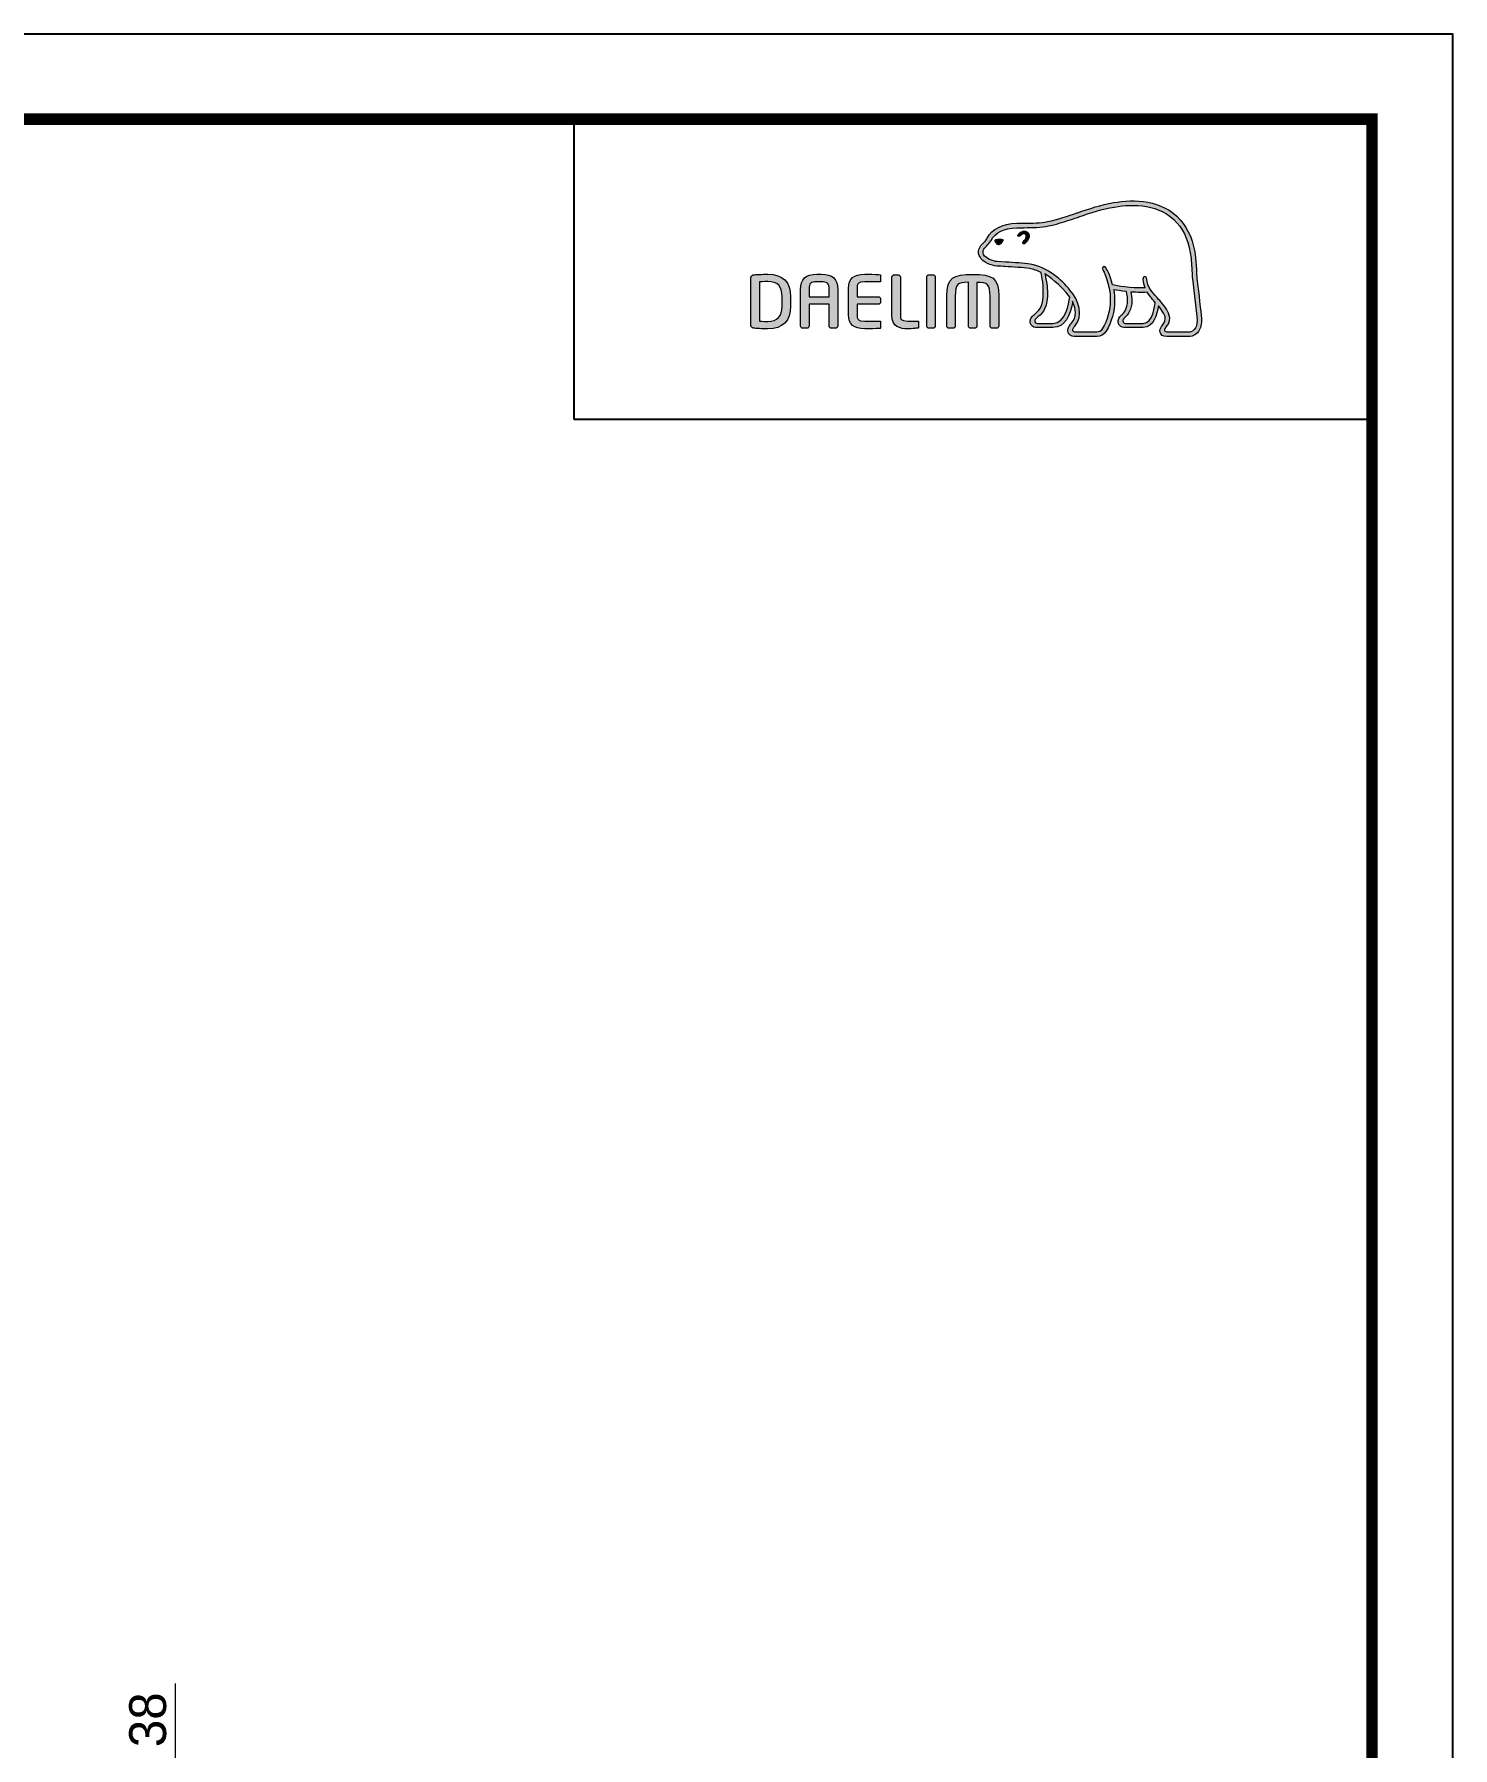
# Model space of a CAD drawing. Extents: x 0 to 1354, y 0 to 992.
# Drawn here: x 969.3 to 1354.1, y 527.1 to 992.2 of the extents above; entities that cross this region are included whole.
import ezdxf

# ---------------------------------------------------------------- set-up
doc = ezdxf.new("R2010")
doc.units = 0
doc.header["$LTSCALE"] = 10
doc.header["$MEASUREMENT"] = 0
doc.header["$PDMODE"] = 3
doc.header["$PDSIZE"] = -10
doc.layers.get('0').update_dxf_attribs({"linetype": 'CONTINUOUS'})
doc.layers.get('DEFPOINTS').update_dxf_attribs({"linetype": 'CONTINUOUS'})
doc.layers.add('레이어 1', color=7, linetype='CONTINUOUS', lineweight=0)
doc.styles.add('Daelim Dimension', font='')
doc.styles.get('Daelim Dimension').set_extended_font_data('나눔고딕')
doc.dimstyles.new('DEFAULT', dxfattribs={"dimscale": 2, "dimtxt": 2, "dimasz": 2, "dimexe": 0, "dimexo": 2, "dimgap": 1, "dimtad": 1, "dimdec": 1, "dimzin": 9, "dimdsep": 46, "dimtxsty": 'Daelim Dimension', "dimcen": 0.5, "dimclrd": 252, "dimclre": 252, "dimclrt": 3, "dimadec": 1, "dimazin": 0, "dimtfac": 1, "dimtdec": 1, "dimtix": 1, "dimtmove": 0, "dimatfit": 3, "dimfxl": 1, "dimtolj": 1, "dimtzin": 1, "dimlwd": 9, "dimlwe": 9, "dimarcsym": 0})

# ---------------------------------------------------------------- blocks, each defined once
blk = doc.blocks.new('*D6')
at = {"color": 5, "lineweight": 9, "ltscale": 0.5, "transparency": 16777216}
for p, q in [((1007.54, 516.04), (1007.54, 544.6)), ((997.7, 516.04), (1007.54, 516.04)), ((1007.54, 482.04), (1007.54, 512.04)), ((997.7, 478.04), (1007.54, 478.04))]:
    blk.add_line(p, q, dxfattribs=at)
at = {"color": 5, "ltscale": 0.5, "transparency": 16777216}
for points in [[(1006.88, 512.04), (1008.21, 512.04), (1007.54, 516.04)], [(1006.88, 482.04), (1008.21, 482.04), (1007.54, 478.04)]]:
    blk.add_solid(points, dxfattribs=at)
at = {"layer": 'DEFPOINTS', "color": 0, "ltscale": 0.5, "transparency": 16777216}
for p in [(993.7, 516.04), (993.7, 478.04), (1007.54, 478.04)]:
    blk.add_point(p, dxfattribs=at)
at = {"color": 7, "ltscale": 0.5, "transparency": 16777216, "insert": (1000.09, 534.73), "char_height": 10, "attachment_point": 5, "rotation": 90, "style": 'Daelim Dimension'}
blk.add_mtext('\\A1;38', dxfattribs=at)

msp = doc.modelspace()

# ---------------------------------------------------------------- hatches: boundary and pattern name
at = {"layer": '레이어 1'}
h = msp.add_hatch(color=5, dxfattribs=at)
h.dxf.hatch_style = 1
edge = h.paths.add_edge_path(flags=16)
edge.add_spline(control_points=[(1283.95, 912), (1283.36, 911.34), (1282.61, 911.33), (1282.58, 911.33), (1282.58, 911.33), (1276.59, 911.33), (1276.59, 911.33), (1276.37, 911.33), (1276.2, 911.39), (1276.1, 911.5), (1276, 911.58), (1275.96, 911.72), (1275.96, 911.89), (1275.96, 912.23), (1276.21, 912.54), (1276.47, 912.86), (1276.71, 913.18), (1276.94, 913.47), (1277.07, 913.84), (1277.4, 914.72), (1277.36, 915.66), (1276.97, 916.49), (1276.27, 917.99), (1275.22, 919.16), (1274.2, 920.3), (1274.2, 920.3), (1273.86, 920.68), (1273.86, 920.68), (1272.54, 922.15), (1271.17, 923.68), (1271.06, 925.74), (1271.04, 926.15), (1270.85, 926.4), (1270.59, 926.39), (1270.59, 926.39), (1270.2, 926.2), (1270.19, 926.2), (1270.09, 926.09), (1270.03, 925.91), (1270.03, 925.72), (1270.03, 925.72), (1270.03, 925.65), (1270.03, 925.65), (1270.09, 924.9), (1270.26, 924.17), (1270.58, 923.41), (1270.58, 923.41), (1270.61, 923.33), (1270.61, 923.33), (1270.61, 923.33), (1270.53, 923.33), (1270.53, 923.33), (1266.68, 923.17), (1262.92, 923.9), (1261.81, 924.17), (1261.13, 926.92), (1260.02, 928.74), (1259.97, 928.81), (1259.88, 928.96), (1259.75, 929.07), (1259.62, 929.1), (1259.62, 929.1), (1259.29, 929.06), (1259.25, 929.05), (1259.22, 929.01), (1259.17, 928.93), (1259.04, 928.77), (1259.04, 928.77), (1259.03, 928.63), (1259.03, 928.63), (1259.03, 928.63), (1259.13, 928.27), (1259.13, 928.27), (1259.21, 928.13), (1261.19, 924.67), (1261.19, 920.09), (1261.19, 917.27), (1260.44, 914.61), (1258.98, 912.18), (1258.63, 911.59), (1258.17, 911.33), (1257.49, 911.33), (1257.49, 911.33), (1251.59, 911.33), (1251.59, 911.33), (1251.39, 911.33), (1250.98, 911.47), (1250.98, 911.9), (1250.98, 912.13), (1251.2, 912.52), (1251.56, 912.93), (1254.02, 915.66), (1252.6, 919.94), (1250.25, 922.75), (1247.97, 925.47), (1244.25, 928.89), (1239.48, 929.74), (1237.79, 930.04), (1235.01, 930.2), (1232.77, 930.33), (1232.77, 930.33), (1230.5, 930.47), (1230.5, 930.47), (1229.33, 930.56), (1227.41, 931.27), (1226.82, 932.38), (1226.58, 932.84), (1226.6, 933.31), (1226.91, 933.84), (1227.11, 934.17), (1227.38, 934.45), (1227.71, 934.78), (1228.09, 935.16), (1228.47, 935.55), (1228.77, 936.07), (1228.77, 936.07), (1228.85, 936.23), (1228.85, 936.23), (1229.99, 938.41), (1232.34, 939.56), (1235.83, 939.65), (1235.83, 939.65), (1237.8, 939.67), (1237.8, 939.67), (1239.97, 939.68), (1242.42, 939.7), (1244.44, 940.13), (1247.27, 940.74), (1250.11, 941.71), (1252.61, 942.56), (1252.61, 942.56), (1252.69, 942.59), (1252.69, 942.59), (1255.8, 943.65), (1259, 944.75), (1262.28, 945.28), (1267.53, 946.15), (1274.73, 946.12), (1279.26, 941.03), (1281.36, 938.68), (1282.65, 935.44), (1283.09, 931.4), (1283.09, 931.4), (1283.07, 931.41), (1283.06, 931.43), (1283.09, 931.35), (1283.13, 930.89), (1283.32, 928.33), (1283.37, 927.09), (1283.43, 925.82), (1283.75, 923.45), (1283.75, 923.45), (1284.66, 915.53), (1284.66, 915.53), (1284.66, 915.53), (1284.72, 914.56), (1284.72, 914.56), (1284.72, 913.43), (1284.46, 912.56), (1283.95, 912)], knot_values=[0, 0, 0, 0, 1, 1, 1, 2, 2, 2, 3, 3, 3, 4, 4, 4, 5, 5, 5, 6, 6, 6, 7, 7, 7, 8, 8, 8, 9, 9, 9, 10, 10, 10, 11, 11, 11, 12, 12, 12, 13, 13, 13, 14, 14, 14, 15, 15, 15, 16, 16, 16, 17, 17, 17, 18, 18, 18, 19, 19, 19, 20, 20, 20, 21, 21, 21, 22, 22, 22, 23, 23, 23, 24, 24, 24, 25, 25, 25, 26, 26, 26, 27, 27, 27, 28, 28, 28, 29, 29, 29, 30, 30, 30, 31, 31, 31, 32, 32, 32, 33, 33, 33, 34, 34, 34, 35, 35, 35, 36, 36, 36, 37, 37, 37, 38, 38, 38, 39, 39, 39, 40, 40, 40, 41, 41, 41, 42, 42, 42, 43, 43, 43, 44, 44, 44, 45, 45, 45, 46, 46, 46, 47, 47, 47, 48, 48, 48, 49, 49, 49, 50, 50, 50, 51, 51, 51, 52, 52, 52, 53, 53, 53, 53], degree=3, periodic=0)
edge = h.paths.add_edge_path(flags=16)
edge.add_spline(control_points=[(1270.12, 913.71), (1270.12, 913.71), (1265.23, 913.71), (1265.23, 913.71), (1264.87, 913.71), (1264.59, 914), (1264.59, 914.36), (1264.59, 914.62), (1264.81, 914.95), (1265.02, 915.17), (1266.01, 916.12), (1267.03, 917.43), (1267.03, 919.92), (1267.03, 919.92), (1266.97, 921.04), (1266.97, 921.05), (1266.97, 921.05), (1266.79, 922.15), (1266.79, 922.15), (1266.79, 922.15), (1266.78, 922.22), (1266.78, 922.22), (1266.78, 922.22), (1266.85, 922.21), (1266.85, 922.21), (1267.76, 922.15), (1269.53, 922.05), (1271.22, 922.13), (1271.65, 921.44), (1272.34, 920.57), (1273.35, 919.39), (1273.31, 918.81), (1272.82, 913.71), (1270.12, 913.71)], knot_values=[0, 0, 0, 0, 1, 1, 1, 2, 2, 2, 3, 3, 3, 4, 4, 4, 5, 5, 5, 6, 6, 6, 7, 7, 7, 8, 8, 8, 9, 9, 9, 10, 10, 10, 11, 11, 11, 11], degree=3, periodic=0)
edge = h.paths.add_edge_path(flags=16)
edge.add_spline(control_points=[(1245.62, 913.71), (1245.62, 913.71), (1241.33, 913.71), (1241.33, 913.71), (1241.01, 913.71), (1240.67, 913.97), (1240.67, 914.36), (1240.67, 914.6), (1240.87, 914.9), (1241.23, 915.19), (1242.31, 916.05), (1243.96, 917.36), (1244.14, 920.97), (1244.14, 920.97), (1244.16, 921.95), (1244.16, 921.95), (1244.16, 923.49), (1243.81, 925.34), (1243.47, 927), (1243.47, 927), (1243.42, 927.17), (1243.42, 927.17), (1243.42, 927.17), (1243.56, 927.06), (1243.56, 927.06), (1244.2, 926.67), (1247.7, 924.29), (1250.18, 920.79), (1249.98, 919.13), (1249.04, 913.71), (1245.62, 913.71)], knot_values=[0, 0, 0, 0, 1, 1, 1, 2, 2, 2, 3, 3, 3, 4, 4, 4, 5, 5, 5, 6, 6, 6, 7, 7, 7, 8, 8, 8, 9, 9, 9, 10, 10, 10, 10], degree=3, periodic=0)
edge = h.paths.add_edge_path()
edge.add_spline(control_points=[(1285.87, 915.65), (1285.87, 915.66), (1284.96, 923.61), (1284.96, 923.61), (1284.63, 925.99), (1284.58, 927.26), (1284.53, 928.38), (1284.53, 928.38), (1284.31, 931.52), (1284.31, 931.52), (1283.83, 935.82), (1282.44, 939.29), (1280.17, 941.83), (1275.28, 947.33), (1267.63, 947.39), (1262.08, 946.48), (1258.67, 945.91), (1255.42, 944.8), (1252.27, 943.73), (1252.27, 943.73), (1252.17, 943.69), (1252.17, 943.69), (1249.71, 942.85), (1246.92, 941.9), (1244.18, 941.31), (1242.29, 940.91), (1239.94, 940.89), (1237.86, 940.88), (1237.86, 940.88), (1235.79, 940.86), (1235.79, 940.86), (1231.83, 940.76), (1229.14, 939.39), (1227.77, 936.78), (1227.77, 936.78), (1227.71, 936.67), (1227.71, 936.67), (1227.49, 936.27), (1227.15, 935.94), (1226.85, 935.64), (1226.52, 935.31), (1226.15, 934.93), (1225.87, 934.45), (1225.58, 933.97), (1225.44, 933.48), (1225.44, 933), (1225.44, 932.59), (1225.54, 932.2), (1225.75, 931.82), (1226.59, 930.23), (1228.99, 929.37), (1230.42, 929.27), (1230.42, 929.27), (1232.53, 929.13), (1232.58, 929.13), (1234.69, 929.01), (1237.58, 928.84), (1239.27, 928.55), (1240.25, 928.37), (1241.37, 928.02), (1242.4, 927.53), (1242.48, 927.26), (1243.01, 924.88), (1243.01, 921.95), (1243.01, 921.95), (1242.99, 921.02), (1242.99, 921.02), (1242.84, 917.93), (1241.49, 916.85), (1240.5, 916.06), (1240.4, 915.99), (1239.52, 915.26), (1239.46, 914.38), (1239.41, 913.88), (1239.56, 913.43), (1239.86, 913.1), (1240.19, 912.75), (1240.68, 912.57), (1241.33, 912.57), (1241.33, 912.57), (1245.62, 912.57), (1245.62, 912.57), (1248.83, 912.57), (1250.41, 916.02), (1250.9, 919.26), (1250.9, 919.26), (1250.91, 919.71), (1250.91, 919.71), (1250.91, 919.71), (1251.04, 919.49), (1251.04, 919.49), (1251.45, 918.57), (1251.7, 917.48), (1251.7, 916.65), (1251.7, 915.5), (1251.34, 914.49), (1250.66, 913.73), (1250.49, 913.56), (1249.63, 912.67), (1249.63, 911.79), (1249.63, 911.79), (1249.64, 911.64), (1249.64, 911.64), (1249.76, 910.59), (1250.61, 910.12), (1251.4, 910.12), (1251.4, 910.12), (1257.49, 910.12), (1257.49, 910.12), (1258.58, 910.12), (1259.46, 910.62), (1260.02, 911.55), (1261.57, 914.12), (1262.36, 916.92), (1262.36, 919.85), (1262.36, 920.77), (1262.27, 921.75), (1262.1, 922.76), (1262.1, 922.76), (1262.09, 922.84), (1262.09, 922.84), (1262.09, 922.84), (1262.17, 922.83), (1262.17, 922.83), (1262.9, 922.68), (1264.08, 922.48), (1265.54, 922.32), (1265.54, 922.32), (1265.58, 922.32), (1265.58, 922.32), (1265.58, 922.32), (1265.78, 921.2), (1265.78, 921.2), (1265.78, 921.2), (1265.82, 920.94), (1265.82, 920.93), (1265.82, 920.93), (1265.88, 919.94), (1265.88, 919.94), (1265.88, 917.57), (1264.8, 916.54), (1264.22, 915.99), (1264.21, 915.98), (1263.41, 915.16), (1263.32, 914.44), (1263.32, 914.44), (1263.29, 914.21), (1263.29, 914.21), (1263.29, 913.98), (1263.35, 913.53), (1263.75, 913.12), (1264.1, 912.75), (1264.65, 912.57), (1265.37, 912.57), (1265.37, 912.57), (1270.12, 912.57), (1270.12, 912.57), (1273, 912.57), (1273.86, 916.23), (1274.21, 918.29), (1274.21, 918.29), (1274.23, 918.5), (1274.23, 918.5), (1274.23, 918.5), (1274.34, 918.34), (1274.34, 918.34), (1275.01, 917.49), (1275.59, 916.55), (1275.87, 915.96), (1276.02, 915.66), (1276.1, 915.32), (1276.1, 914.98), (1276.1, 914.98), (1275.99, 914.29), (1275.99, 914.29), (1275.88, 913.92), (1275.63, 913.58), (1275.38, 913.24), (1275.01, 912.77), (1274.64, 912.28), (1274.64, 911.68), (1274.64, 911.68), (1274.67, 911.35), (1274.67, 911.35), (1274.84, 910.56), (1275.49, 910.12), (1276.48, 910.12), (1276.48, 910.12), (1282.57, 910.12), (1282.57, 910.12), (1282.71, 910.12), (1283.9, 910.15), (1284.83, 911.16), (1285.58, 911.97), (1285.94, 913.08), (1285.94, 914.55), (1285.94, 914.55), (1285.87, 915.64), (1285.87, 915.65)], knot_values=[0, 0, 0, 0, 1, 1, 1, 2, 2, 2, 3, 3, 3, 4, 4, 4, 5, 5, 5, 6, 6, 6, 7, 7, 7, 8, 8, 8, 9, 9, 9, 10, 10, 10, 11, 11, 11, 12, 12, 12, 13, 13, 13, 14, 14, 14, 15, 15, 15, 16, 16, 16, 17, 17, 17, 18, 18, 18, 19, 19, 19, 20, 20, 20, 21, 21, 21, 22, 22, 22, 23, 23, 23, 24, 24, 24, 25, 25, 25, 26, 26, 26, 27, 27, 27, 28, 28, 28, 29, 29, 29, 30, 30, 30, 31, 31, 31, 32, 32, 32, 33, 33, 33, 34, 34, 34, 35, 35, 35, 36, 36, 36, 37, 37, 37, 38, 38, 38, 39, 39, 39, 40, 40, 40, 41, 41, 41, 42, 42, 42, 43, 43, 43, 44, 44, 44, 45, 45, 45, 46, 46, 46, 47, 47, 47, 48, 48, 48, 49, 49, 49, 50, 50, 50, 51, 51, 51, 52, 52, 52, 53, 53, 53, 54, 54, 54, 55, 55, 55, 56, 56, 56, 57, 57, 57, 58, 58, 58, 59, 59, 59, 60, 60, 60, 61, 61, 61, 62, 62, 62, 63, 63, 63, 64, 64, 64, 65, 65, 65, 66, 66, 66, 66], degree=3, periodic=0)
edge = h.paths.add_edge_path(flags=0)
edge.add_spline(control_points=[(1230.32, 936.22), (1230.32, 936.22), (1231.2, 936.62), (1232.3, 936.19), (1232.3, 936.19), (1232.44, 936.14), (1232.26, 935.89), (1231.73, 935.17), (1231.2, 935.01), (1231.2, 935.01), (1231.2, 935.01), (1230.82, 934.88), (1230.6, 935.14), (1230.17, 935.65), (1230.16, 935.94), (1230.16, 935.94), (1230.16, 935.94), (1230.11, 936.16), (1230.32, 936.22)], knot_values=[0, 0, 0, 0, 1, 1, 1, 2, 2, 2, 3, 3, 3, 4, 4, 4, 5, 5, 5, 6, 6, 6, 6], degree=3, periodic=0)
edge = h.paths.add_edge_path(flags=0)
edge.add_spline(control_points=[(1236.17, 937.85), (1236.04, 937.7), (1236.03, 937.46), (1236.17, 937.33), (1236.31, 937.21), (1236.54, 937.24), (1236.68, 937.39), (1236.75, 937.46), (1237.47, 938.33), (1238.1, 937.88), (1238.33, 937.72), (1238.43, 937.49), (1238.39, 937.18), (1238.34, 936.7), (1237.92, 936.15), (1237.62, 935.96), (1237.46, 935.86), (1237.35, 935.65), (1237.43, 935.47), (1237.51, 935.3), (1237.73, 935.25), (1237.9, 935.33), (1238.43, 935.58), (1239.09, 936.42), (1239.18, 937.2), (1239.24, 937.75), (1239, 938.2), (1238.56, 938.5), (1237.62, 939.16), (1236.56, 938.27), (1236.17, 937.85)], knot_values=[0, 0, 0, 0, 1, 1, 1, 2, 2, 2, 3, 3, 3, 4, 4, 4, 5, 5, 5, 6, 6, 6, 7, 7, 7, 8, 8, 8, 9, 9, 9, 10, 10, 10, 10], degree=3, periodic=0)
edge = h.paths.add_edge_path(flags=0)
edge.add_spline(control_points=[(1236.05, 937.2), (1236.05, 937.2), (1236.05, 937.2), (1236.05, 937.2), (1236.05, 937.2), (1236.05, 937.2), (1236.05, 937.2)], knot_values=[0, 0, 0, 0, 1, 1, 1, 2, 2, 2, 2], degree=3, periodic=0)
h = msp.add_hatch(color=5, dxfattribs=at)
h.dxf.hatch_style = 2
edge = h.paths.add_edge_path()
edge.add_spline(control_points=[(1230.39, 935.27), (1230.61, 935.01), (1230.99, 935.15), (1230.99, 935.15), (1230.99, 935.15), (1231.51, 935.3), (1232.05, 936.02)], knot_values=[2, 2, 2, 2, 3, 3, 3, 4, 4, 4, 4], degree=3, periodic=0)
edge.add_spline(control_points=[(1232.05, 936.02), (1232.23, 936.27), (1232.09, 936.33), (1232.09, 936.33)], knot_values=[1.00001, 1.00001, 1.00001, 1.00001, 2, 2, 2, 2], degree=3, periodic=0)
edge.add_spline(control_points=[(1232.09, 936.33), (1232.02, 936.36), (1231.95, 936.38), (1231.89, 936.4)], knot_values=[0.937491, 0.937491, 0.937491, 0.937491, 1, 1, 1, 1], degree=3, periodic=0)
edge.add_spline(control_points=[(1231.89, 936.4), (1231.75, 936.44), (1231.62, 936.47), (1231.5, 936.49)], knot_values=[0.812494, 0.812494, 0.812494, 0.812494, 0.937491, 0.937491, 0.937491, 0.937491], degree=3, periodic=0)
edge.add_spline(control_points=[(1231.5, 936.49), (1231.38, 936.51), (1231.26, 936.52), (1231.14, 936.52)], knot_values=[0.687496, 0.687496, 0.687496, 0.687496, 0.812494, 0.812494, 0.812494, 0.812494], degree=3, periodic=0)
edge.add_spline(control_points=[(1231.14, 936.52), (1231.03, 936.53), (1230.93, 936.52), (1230.83, 936.51)], knot_values=[0.562499, 0.562499, 0.562499, 0.562499, 0.687496, 0.687496, 0.687496, 0.687496], degree=3, periodic=0)
edge.add_spline(control_points=[(1230.83, 936.51), (1230.68, 936.5), (1230.55, 936.48), (1230.44, 936.46)], knot_values=[0.375003, 0.375003, 0.375003, 0.375003, 0.562499, 0.562499, 0.562499, 0.562499], degree=3, periodic=0)
edge.add_spline(control_points=[(1230.44, 936.46), (1230.3, 936.42), (1230.2, 936.39), (1230.15, 936.37)], knot_values=[0.125007, 0.125007, 0.125007, 0.125007, 0.375003, 0.375003, 0.375003, 0.375003], degree=3, periodic=0)
edge.add_spline(control_points=[(1230.15, 936.37), (1230.12, 936.36), (1230.11, 936.35), (1230.11, 936.35)], knot_values=[0, 0, 0, 0, 0.125007, 0.125007, 0.125007, 0.125007], degree=3, periodic=0)
edge.add_spline(control_points=[(1230.11, 936.35), (1229.9, 936.3), (1229.94, 936.08), (1229.94, 936.08), (1229.94, 936.08), (1229.96, 935.78), (1230.39, 935.27)], knot_values=[4, 4, 4, 4, 5, 5, 5, 6, 6, 6, 6], degree=3, periodic=0)
h = msp.add_hatch(color=5, dxfattribs=at)
h.dxf.hatch_style = 2
edge = h.paths.add_edge_path()
edge.add_spline(control_points=[(1236.17, 937.85), (1236.04, 937.7), (1236.03, 937.46), (1236.17, 937.33), (1236.31, 937.21), (1236.54, 937.24), (1236.68, 937.39), (1236.75, 937.46), (1237.47, 938.33), (1238.1, 937.88), (1238.33, 937.72), (1238.43, 937.49), (1238.39, 937.18), (1238.34, 936.7), (1237.92, 936.15), (1237.62, 935.96), (1237.46, 935.86), (1237.35, 935.65), (1237.43, 935.47), (1237.51, 935.3), (1237.73, 935.25), (1237.9, 935.33), (1238.43, 935.58), (1239.09, 936.42), (1239.18, 937.2), (1239.24, 937.75), (1239, 938.2), (1238.56, 938.5), (1237.62, 939.16), (1236.56, 938.27), (1236.17, 937.85)], knot_values=[0, 0, 0, 0, 1, 1, 1, 2, 2, 2, 3, 3, 3, 4, 4, 4, 5, 5, 5, 6, 6, 6, 7, 7, 7, 8, 8, 8, 9, 9, 9, 10, 10, 10, 10], degree=3, periodic=0)
h = msp.add_hatch(color=5, dxfattribs=at)
h.dxf.hatch_style = 2
edge = h.paths.add_edge_path()
edge.add_spline(control_points=[(1172.16, 918.36), (1172.16, 915.58), (1170.89, 914.23), (1168.28, 914.23), (1168.28, 914.23), (1166.49, 914.26), (1166.03, 914.27), (1166.03, 914.27), (1166.03, 924.93), (1166.03, 924.93), (1166.95, 925.02), (1168.27, 925.04), (1168.28, 925.04), (1170.96, 925.04), (1172.16, 923.76), (1172.16, 920.91), (1172.16, 920.91), (1172.16, 918.36), (1172.16, 918.36)], knot_values=[0, 0, 0, 0, 1, 1, 1, 2, 2, 2, 3, 3, 3, 4, 4, 4, 5, 5, 5, 6, 6, 6, 6], degree=3, periodic=0)
edge = h.paths.add_edge_path()
edge.add_spline(control_points=[(1168.28, 927.04), (1166.83, 927.04), (1164.95, 926.95), (1164.33, 926.85), (1163.95, 926.79), (1163.7, 926.5), (1163.7, 926.12), (1163.7, 926.12), (1163.7, 913.15), (1163.7, 913.15), (1163.7, 912.75), (1163.95, 912.47), (1164.35, 912.41), (1164.93, 912.31), (1166.81, 912.23), (1168.28, 912.23), (1172.33, 912.23), (1174.46, 914.35), (1174.46, 918.36), (1174.46, 918.36), (1174.46, 920.91), (1174.46, 920.91), (1174.46, 924.92), (1172.33, 927.04), (1168.28, 927.04)], knot_values=[0, 0, 0, 0, 1, 1, 1, 2, 2, 2, 3, 3, 3, 4, 4, 4, 5, 5, 5, 6, 6, 6, 7, 7, 7, 8, 8, 8, 8], degree=3, periodic=0)
h = msp.add_hatch(color=5, dxfattribs=at)
h.dxf.hatch_style = 2
edge = h.paths.add_edge_path()
edge.add_spline(control_points=[(1184.9, 920.92), (1184.9, 920.92), (1179.45, 920.92), (1179.45, 920.92), (1179.45, 921.12), (1179.45, 922.87), (1179.45, 922.87), (1179.45, 924.69), (1179.99, 925), (1181.61, 925), (1181.61, 925), (1182.74, 925), (1182.74, 925), (1184.36, 925), (1184.9, 924.69), (1184.9, 922.87), (1184.9, 922.87), (1184.9, 921.12), (1184.9, 920.92)], knot_values=[0, 0, 0, 0, 1, 1, 1, 2, 2, 2, 3, 3, 3, 4, 4, 4, 5, 5, 5, 6, 6, 6, 6], degree=3, periodic=0)
edge = h.paths.add_edge_path()
edge.add_spline(control_points=[(1182.74, 927.04), (1182.74, 927.04), (1181.61, 927.04), (1181.61, 927.04), (1178.52, 927.04), (1177.14, 925.75), (1177.14, 922.87), (1177.14, 922.87), (1177.14, 913), (1177.14, 913), (1177.14, 912.65), (1177.42, 912.36), (1177.75, 912.36), (1177.75, 912.36), (1178.83, 912.36), (1178.83, 912.36), (1179.22, 912.36), (1179.45, 912.68), (1179.45, 913), (1179.45, 913), (1179.45, 918.67), (1179.45, 918.89), (1179.45, 918.89), (1184.9, 918.89), (1184.9, 918.89), (1184.9, 918.67), (1184.9, 913), (1184.9, 913), (1184.9, 912.64), (1185.18, 912.36), (1185.53, 912.36), (1185.53, 912.36), (1186.59, 912.36), (1186.59, 912.36), (1186.97, 912.36), (1187.22, 912.69), (1187.22, 913), (1187.22, 913), (1187.22, 922.87), (1187.22, 922.87), (1187.22, 925.75), (1185.84, 927.04), (1182.74, 927.04)], knot_values=[0, 0, 0, 0, 1, 1, 1, 2, 2, 2, 3, 3, 3, 4, 4, 4, 5, 5, 5, 6, 6, 6, 7, 7, 7, 8, 8, 8, 9, 9, 9, 10, 10, 10, 11, 11, 11, 12, 12, 12, 13, 13, 13, 14, 14, 14, 14], degree=3, periodic=0)
h = msp.add_hatch(color=5, dxfattribs=at)
h.dxf.hatch_style = 2
edge = h.paths.add_edge_path()
edge.add_spline(control_points=[(1190.15, 923.27), (1190.15, 923.27), (1190.15, 916), (1190.15, 916), (1190.15, 913.46), (1191.6, 912.23), (1194.59, 912.23), (1195.91, 912.23), (1197.7, 912.25), (1198.42, 912.32), (1198.41, 912.32), (1198.77, 912.35), (1198.77, 912.35), (1198.77, 912.35), (1198.87, 912.36), (1198.87, 912.36), (1198.87, 912.36), (1198.87, 914.31), (1198.87, 914.31), (1198.87, 914.31), (1194.61, 914.31), (1194.61, 914.31), (1192.47, 914.31), (1192.47, 914.91), (1192.47, 916), (1192.47, 916), (1192.47, 918.69), (1192.47, 918.9), (1192.69, 918.9), (1198.2, 918.9), (1198.2, 918.9), (1198.57, 918.9), (1198.86, 919.19), (1198.86, 919.54), (1198.86, 919.54), (1198.86, 920.26), (1198.86, 920.26), (1198.86, 920.62), (1198.57, 920.91), (1198.2, 920.91), (1198.2, 920.91), (1192.69, 920.91), (1192.47, 920.91), (1192.47, 921.12), (1192.47, 923.27), (1192.47, 923.27), (1192.47, 924.36), (1192.47, 924.96), (1194.61, 924.96), (1194.61, 924.96), (1198.87, 924.94), (1198.87, 924.94), (1198.87, 924.94), (1198.87, 926.88), (1198.87, 926.88), (1198.87, 926.88), (1198.42, 926.92), (1198.42, 926.92), (1197.58, 927), (1195.66, 927.04), (1194.59, 927.04), (1191.6, 927.04), (1190.15, 925.81), (1190.15, 923.27)], knot_values=[0, 0, 0, 0, 1, 1, 1, 2, 2, 2, 3, 3, 3, 4, 4, 4, 5, 5, 5, 6, 6, 6, 7, 7, 7, 8, 8, 8, 9, 9, 9, 10, 10, 10, 11, 11, 11, 12, 12, 12, 13, 13, 13, 14, 14, 14, 15, 15, 15, 16, 16, 16, 17, 17, 17, 18, 18, 18, 19, 19, 19, 20, 20, 20, 21, 21, 21, 21], degree=3, periodic=0)
h = msp.add_hatch(color=5, dxfattribs=at)
h.dxf.hatch_style = 2
edge = h.paths.add_edge_path()
edge.add_spline(control_points=[(1202.58, 926.91), (1202.22, 926.91), (1201.92, 926.61), (1201.92, 926.26), (1201.92, 926.26), (1201.92, 916), (1201.92, 916), (1201.92, 912.66), (1204.2, 912.23), (1206.19, 912.23), (1207.65, 912.23), (1208.02, 912.29), (1208.45, 912.36), (1208.45, 912.36), (1208.71, 912.4), (1208.71, 912.4), (1208.7, 912.4), (1209.04, 912.44), (1209.04, 912.44), (1209.04, 912.44), (1209.14, 912.45), (1209.14, 912.45), (1209.14, 912.45), (1209.14, 914.31), (1209.14, 914.31), (1209.14, 914.31), (1206.21, 914.31), (1206.21, 914.31), (1204.23, 914.31), (1204.23, 915.05), (1204.23, 915.78), (1204.23, 915.78), (1204.23, 926.26), (1204.23, 926.26), (1204.23, 926.61), (1203.93, 926.91), (1203.57, 926.91), (1203.57, 926.91), (1202.58, 926.91), (1202.58, 926.91)], knot_values=[0, 0, 0, 0, 1, 1, 1, 2, 2, 2, 3, 3, 3, 4, 4, 4, 5, 5, 5, 6, 6, 6, 7, 7, 7, 8, 8, 8, 9, 9, 9, 10, 10, 10, 11, 11, 11, 12, 12, 12, 13, 13, 13, 13], degree=3, periodic=0)
h = msp.add_hatch(color=5, dxfattribs=at)
h.dxf.hatch_style = 2
edge = h.paths.add_edge_path()
edge.add_spline(control_points=[(1212, 926.91), (1211.62, 926.91), (1211.39, 926.59), (1211.39, 926.28), (1211.39, 926.28), (1211.39, 913), (1211.39, 913), (1211.39, 912.64), (1211.66, 912.36), (1212, 912.36), (1212, 912.36), (1213.08, 912.36), (1213.08, 912.36), (1213.47, 912.36), (1213.7, 912.68), (1213.7, 913), (1213.7, 913), (1213.7, 926.28), (1213.7, 926.28), (1213.7, 926.63), (1213.43, 926.91), (1213.08, 926.91), (1213.08, 926.91), (1212, 926.91), (1212, 926.91)], knot_values=[0, 0, 0, 0, 1, 1, 1, 2, 2, 2, 3, 3, 3, 4, 4, 4, 5, 5, 5, 6, 6, 6, 7, 7, 7, 8, 8, 8, 8], degree=3, periodic=0)
h = msp.add_hatch(color=5, dxfattribs=at)
h.dxf.hatch_style = 2
edge = h.paths.add_edge_path()
edge.add_spline(control_points=[(1216.8, 921.17), (1216.8, 921.17), (1216.8, 913), (1216.8, 913), (1216.8, 912.64), (1217.08, 912.36), (1217.42, 912.36), (1217.42, 912.36), (1218.52, 912.36), (1218.52, 912.36), (1218.9, 912.36), (1219.13, 912.68), (1219.13, 913), (1219.13, 913), (1219.13, 920.97), (1219.13, 920.97), (1219.13, 924.49), (1219.73, 924.83), (1222.7, 924.84), (1222.7, 924.62), (1222.7, 913), (1222.7, 913), (1222.7, 912.63), (1222.97, 912.36), (1223.32, 912.36), (1223.32, 912.36), (1224.39, 912.36), (1224.39, 912.36), (1224.78, 912.36), (1225.01, 912.68), (1225.01, 913), (1225.01, 913), (1225.01, 924.59), (1225.01, 924.82), (1226.4, 924.81), (1227.38, 924.7), (1227.9, 924.17), (1228.46, 923.61), (1228.57, 922.57), (1228.57, 920.97), (1228.57, 920.97), (1228.57, 913), (1228.57, 913), (1228.57, 912.65), (1228.86, 912.36), (1229.19, 912.36), (1229.19, 912.36), (1230.29, 912.36), (1230.29, 912.36), (1230.67, 912.36), (1230.91, 912.69), (1230.91, 913), (1230.91, 913), (1230.91, 921.17), (1230.91, 921.17), (1230.91, 926.13), (1229.15, 926.97), (1223.87, 926.97), (1218.57, 926.97), (1216.8, 926.13), (1216.8, 921.17)], knot_values=[0, 0, 0, 0, 1, 1, 1, 2, 2, 2, 3, 3, 3, 4, 4, 4, 5, 5, 5, 6, 6, 6, 7, 7, 7, 8, 8, 8, 9, 9, 9, 10, 10, 10, 11, 11, 11, 12, 12, 12, 13, 13, 13, 14, 14, 14, 15, 15, 15, 16, 16, 16, 17, 17, 17, 18, 18, 18, 19, 19, 19, 20, 20, 20, 20], degree=3, periodic=0)

# ---------------------------------------------------------------- linework, layer by layer
at = {"color": 5, "ltscale": 0.5}
msp.add_line((1115.76, 887.61), (1115.76, 969.12), dxfattribs=at)
at = {"color": 5}
msp.add_line((1245.43, 912.57), (1245.43, 912.57), dxfattribs=at)
at = {"color": 5, "ltscale": 40}
msp.add_line((1332.17, 887.61), (1115.76, 887.61), dxfattribs=at)
at = {"ltscale": 0.5}
msp.add_lwpolyline([(0, 0), (1354.08, 0), (1354.08, 992.16), (0, 992.16)], close=True, dxfattribs=at)
at = {"color": 5, "linetype": 'ByBlock', "lineweight": 200, "const_width": 3.12}
msp.add_lwpolyline([(21.77, 42.48), (1332.17, 42.48), (1332.17, 969.12), (21.77, 969.12)], close=True, dxfattribs=at)
at = {"layer": '레이어 1', "color": 5}
for points, knots in [([(1285.87, 915.65), (1285.87, 915.66), (1284.96, 923.61), (1284.96, 923.61), (1284.63, 925.99), (1284.58, 927.26), (1284.53, 928.38), (1284.53, 928.38), (1284.31, 931.52), (1284.31, 931.52), (1283.83, 935.82), (1282.44, 939.29), (1280.17, 941.83), (1275.28, 947.33), (1267.63, 947.39), (1262.08, 946.48), (1258.67, 945.91), (1255.42, 944.8), (1252.27, 943.73), (1252.27, 943.73), (1252.17, 943.69), (1252.17, 943.69), (1249.71, 942.85), (1246.92, 941.9), (1244.18, 941.31), (1242.29, 940.91), (1239.94, 940.89), (1237.86, 940.88), (1237.86, 940.88), (1235.79, 940.86), (1235.79, 940.86), (1231.83, 940.76), (1229.14, 939.39), (1227.77, 936.78), (1227.77, 936.78), (1227.71, 936.67), (1227.71, 936.67), (1227.49, 936.27), (1227.15, 935.94), (1226.85, 935.64), (1226.52, 935.31), (1226.15, 934.93), (1225.87, 934.45), (1225.58, 933.97), (1225.44, 933.48), (1225.44, 933), (1225.44, 932.59), (1225.54, 932.2), (1225.75, 931.82), (1226.59, 930.23), (1228.99, 929.37), (1230.42, 929.27), (1230.42, 929.27), (1232.53, 929.13), (1232.58, 929.13), (1234.69, 929.01), (1237.58, 928.84), (1239.27, 928.55), (1240.25, 928.37), (1241.37, 928.02), (1242.4, 927.53), (1242.48, 927.26), (1243.01, 924.88), (1243.01, 921.95), (1243.01, 921.95), (1242.99, 921.02), (1242.99, 921.02), (1242.84, 917.93), (1241.49, 916.85), (1240.5, 916.06), (1240.4, 915.99), (1239.52, 915.26), (1239.46, 914.38), (1239.41, 913.88), (1239.56, 913.43), (1239.86, 913.1), (1240.19, 912.75), (1240.68, 912.57), (1241.33, 912.57), (1241.33, 912.57), (1245.62, 912.57), (1245.62, 912.57), (1248.83, 912.57), (1250.41, 916.02), (1250.9, 919.26), (1250.9, 919.26), (1250.91, 919.71), (1250.91, 919.71), (1250.91, 919.71), (1251.04, 919.49), (1251.04, 919.49), (1251.45, 918.57), (1251.7, 917.48), (1251.7, 916.65), (1251.7, 915.5), (1251.34, 914.49), (1250.66, 913.73), (1250.49, 913.56), (1249.63, 912.67), (1249.63, 911.79), (1249.63, 911.79), (1249.64, 911.64), (1249.64, 911.64), (1249.76, 910.59), (1250.61, 910.12), (1251.4, 910.12), (1251.4, 910.12), (1257.49, 910.12), (1257.49, 910.12), (1258.58, 910.12), (1259.46, 910.62), (1260.02, 911.55), (1261.57, 914.12), (1262.36, 916.92), (1262.36, 919.85), (1262.36, 920.77), (1262.27, 921.75), (1262.1, 922.76), (1262.1, 922.76), (1262.09, 922.84), (1262.09, 922.84), (1262.09, 922.84), (1262.17, 922.83), (1262.17, 922.83), (1262.9, 922.68), (1264.08, 922.48), (1265.54, 922.32), (1265.54, 922.32), (1265.58, 922.32), (1265.58, 922.32), (1265.58, 922.32), (1265.78, 921.2), (1265.78, 921.2), (1265.78, 921.2), (1265.82, 920.94), (1265.82, 920.93), (1265.82, 920.93), (1265.88, 919.94), (1265.88, 919.94), (1265.88, 917.57), (1264.8, 916.54), (1264.22, 915.99), (1264.21, 915.98), (1263.41, 915.16), (1263.32, 914.44), (1263.32, 914.44), (1263.29, 914.21), (1263.29, 914.21), (1263.29, 913.98), (1263.35, 913.53), (1263.75, 913.12), (1264.1, 912.75), (1264.65, 912.57), (1265.37, 912.57), (1265.37, 912.57), (1270.12, 912.57), (1270.12, 912.57), (1273, 912.57), (1273.86, 916.23), (1274.21, 918.29), (1274.21, 918.29), (1274.23, 918.5), (1274.23, 918.5), (1274.23, 918.5), (1274.34, 918.34), (1274.34, 918.34), (1275.01, 917.49), (1275.59, 916.55), (1275.87, 915.96), (1276.02, 915.66), (1276.1, 915.32), (1276.1, 914.98), (1276.1, 914.98), (1275.99, 914.29), (1275.99, 914.29), (1275.88, 913.92), (1275.63, 913.58), (1275.38, 913.24), (1275.01, 912.77), (1274.64, 912.28), (1274.64, 911.68), (1274.64, 911.68), (1274.67, 911.35), (1274.67, 911.35), (1274.84, 910.56), (1275.49, 910.12), (1276.48, 910.12), (1276.48, 910.12), (1282.57, 910.12), (1282.57, 910.12), (1282.71, 910.12), (1283.9, 910.15), (1284.83, 911.16), (1285.58, 911.97), (1285.94, 913.08), (1285.94, 914.55), (1285.94, 914.55), (1285.87, 915.64), (1285.87, 915.65)], [0, 0, 0, 0, 1, 1, 1, 2, 2, 2, 3, 3, 3, 4, 4, 4, 5, 5, 5, 6, 6, 6, 7, 7, 7, 8, 8, 8, 9, 9, 9, 10, 10, 10, 11, 11, 11, 12, 12, 12, 13, 13, 13, 14, 14, 14, 15, 15, 15, 16, 16, 16, 17, 17, 17, 18, 18, 18, 19, 19, 19, 20, 20, 20, 21, 21, 21, 22, 22, 22, 23, 23, 23, 24, 24, 24, 25, 25, 25, 26, 26, 26, 27, 27, 27, 28, 28, 28, 29, 29, 29, 30, 30, 30, 31, 31, 31, 32, 32, 32, 33, 33, 33, 34, 34, 34, 35, 35, 35, 36, 36, 36, 37, 37, 37, 38, 38, 38, 39, 39, 39, 40, 40, 40, 41, 41, 41, 42, 42, 42, 43, 43, 43, 44, 44, 44, 45, 45, 45, 46, 46, 46, 47, 47, 47, 48, 48, 48, 49, 49, 49, 50, 50, 50, 51, 51, 51, 52, 52, 52, 53, 53, 53, 54, 54, 54, 55, 55, 55, 56, 56, 56, 57, 57, 57, 58, 58, 58, 59, 59, 59, 60, 60, 60, 61, 61, 61, 62, 62, 62, 63, 63, 63, 64, 64, 64, 65, 65, 65, 66, 66, 66, 66]), ([(1230.05, 936.35), (1230.05, 936.35), (1230.94, 936.75), (1232.04, 936.33), (1232.04, 936.33), (1232.18, 936.27), (1232, 936.02), (1231.46, 935.3), (1230.94, 935.15), (1230.94, 935.15), (1230.94, 935.15), (1230.55, 935.01), (1230.34, 935.27), (1229.91, 935.78), (1229.89, 936.08), (1229.89, 936.08), (1229.89, 936.08), (1229.85, 936.3), (1230.05, 936.35)], [0, 0, 0, 0, 1, 1, 1, 2, 2, 2, 3, 3, 3, 4, 4, 4, 5, 5, 5, 6, 6, 6, 6]), ([(1230.11, 936.35), (1230.11, 936.35), (1230.99, 936.75), (1232.09, 936.33), (1232.09, 936.33), (1232.23, 936.27), (1232.05, 936.02), (1231.51, 935.3), (1230.99, 935.15), (1230.99, 935.15), (1230.99, 935.15), (1230.61, 935.01), (1230.39, 935.27), (1229.96, 935.78), (1229.94, 936.08), (1229.94, 936.08), (1229.94, 936.08), (1229.9, 936.3), (1230.11, 936.35)], [0, 0, 0, 0, 1, 1, 1, 2, 2, 2, 3, 3, 3, 4, 4, 4, 5, 5, 5, 6, 6, 6, 6]), ([(1236.17, 937.85), (1236.04, 937.7), (1236.03, 937.46), (1236.17, 937.33), (1236.31, 937.21), (1236.54, 937.24), (1236.68, 937.39), (1236.75, 937.46), (1237.47, 938.33), (1238.1, 937.88), (1238.33, 937.72), (1238.43, 937.49), (1238.39, 937.18), (1238.34, 936.7), (1237.92, 936.15), (1237.62, 935.96), (1237.46, 935.86), (1237.35, 935.65), (1237.43, 935.47), (1237.51, 935.3), (1237.73, 935.25), (1237.9, 935.33), (1238.43, 935.58), (1239.09, 936.42), (1239.18, 937.2), (1239.24, 937.75), (1239, 938.2), (1238.56, 938.5), (1237.62, 939.16), (1236.56, 938.27), (1236.17, 937.85)], [0, 0, 0, 0, 1, 1, 1, 2, 2, 2, 3, 3, 3, 4, 4, 4, 5, 5, 5, 6, 6, 6, 7, 7, 7, 8, 8, 8, 9, 9, 9, 10, 10, 10, 10]), ([(1236.05, 937.2), (1236.05, 937.2), (1236.05, 937.2), (1236.05, 937.2), (1236.05, 937.2), (1236.05, 937.2), (1236.05, 937.2)], [0, 0, 0, 0, 1, 1, 1, 2, 2, 2, 2]), ([(1168.28, 927.04), (1166.83, 927.04), (1164.95, 926.95), (1164.33, 926.85), (1163.95, 926.79), (1163.7, 926.5), (1163.7, 926.12), (1163.7, 926.12), (1163.7, 913.15), (1163.7, 913.15), (1163.7, 912.75), (1163.95, 912.47), (1164.35, 912.41), (1164.93, 912.31), (1166.81, 912.23), (1168.28, 912.23), (1172.33, 912.23), (1174.46, 914.35), (1174.46, 918.36), (1174.46, 918.36), (1174.46, 920.91), (1174.46, 920.91), (1174.46, 924.92), (1172.33, 927.04), (1168.28, 927.04)], [0, 0, 0, 0, 1, 1, 1, 2, 2, 2, 3, 3, 3, 4, 4, 4, 5, 5, 5, 6, 6, 6, 7, 7, 7, 8, 8, 8, 8]), ([(1182.74, 927.04), (1182.74, 927.04), (1181.61, 927.04), (1181.61, 927.04), (1178.52, 927.04), (1177.14, 925.75), (1177.14, 922.87), (1177.14, 922.87), (1177.14, 913), (1177.14, 913), (1177.14, 912.65), (1177.42, 912.36), (1177.75, 912.36), (1177.75, 912.36), (1178.83, 912.36), (1178.83, 912.36), (1179.22, 912.36), (1179.45, 912.68), (1179.45, 913), (1179.45, 913), (1179.45, 918.67), (1179.45, 918.89), (1179.45, 918.89), (1184.9, 918.89), (1184.9, 918.89), (1184.9, 918.67), (1184.9, 913), (1184.9, 913), (1184.9, 912.64), (1185.18, 912.36), (1185.53, 912.36), (1185.53, 912.36), (1186.59, 912.36), (1186.59, 912.36), (1186.97, 912.36), (1187.22, 912.69), (1187.22, 913), (1187.22, 913), (1187.22, 922.87), (1187.22, 922.87), (1187.22, 925.75), (1185.84, 927.04), (1182.74, 927.04)], [0, 0, 0, 0, 1, 1, 1, 2, 2, 2, 3, 3, 3, 4, 4, 4, 5, 5, 5, 6, 6, 6, 7, 7, 7, 8, 8, 8, 9, 9, 9, 10, 10, 10, 11, 11, 11, 12, 12, 12, 13, 13, 13, 14, 14, 14, 14]), ([(1190.15, 923.27), (1190.15, 923.27), (1190.15, 916), (1190.15, 916), (1190.15, 913.46), (1191.6, 912.23), (1194.59, 912.23), (1195.91, 912.23), (1197.7, 912.25), (1198.42, 912.32), (1198.41, 912.32), (1198.77, 912.35), (1198.77, 912.35), (1198.77, 912.35), (1198.87, 912.36), (1198.87, 912.36), (1198.87, 912.36), (1198.87, 914.31), (1198.87, 914.31), (1198.87, 914.31), (1194.61, 914.31), (1194.61, 914.31), (1192.47, 914.31), (1192.47, 914.91), (1192.47, 916), (1192.47, 916), (1192.47, 918.69), (1192.47, 918.9), (1192.69, 918.9), (1198.2, 918.9), (1198.2, 918.9), (1198.57, 918.9), (1198.86, 919.19), (1198.86, 919.54), (1198.86, 919.54), (1198.86, 920.26), (1198.86, 920.26), (1198.86, 920.62), (1198.57, 920.91), (1198.2, 920.91), (1198.2, 920.91), (1192.69, 920.91), (1192.47, 920.91), (1192.47, 921.12), (1192.47, 923.27), (1192.47, 923.27), (1192.47, 924.36), (1192.47, 924.96), (1194.61, 924.96), (1194.61, 924.96), (1198.87, 924.94), (1198.87, 924.94), (1198.87, 924.94), (1198.87, 926.88), (1198.87, 926.88), (1198.87, 926.88), (1198.42, 926.92), (1198.42, 926.92), (1197.58, 927), (1195.66, 927.04), (1194.59, 927.04), (1191.6, 927.04), (1190.15, 925.81), (1190.15, 923.27)], [0, 0, 0, 0, 1, 1, 1, 2, 2, 2, 3, 3, 3, 4, 4, 4, 5, 5, 5, 6, 6, 6, 7, 7, 7, 8, 8, 8, 9, 9, 9, 10, 10, 10, 11, 11, 11, 12, 12, 12, 13, 13, 13, 14, 14, 14, 15, 15, 15, 16, 16, 16, 17, 17, 17, 18, 18, 18, 19, 19, 19, 20, 20, 20, 21, 21, 21, 21]), ([(1202.58, 926.91), (1202.22, 926.91), (1201.92, 926.61), (1201.92, 926.26), (1201.92, 926.26), (1201.92, 916), (1201.92, 916), (1201.92, 912.66), (1204.2, 912.23), (1206.19, 912.23), (1207.65, 912.23), (1208.02, 912.29), (1208.45, 912.36), (1208.45, 912.36), (1208.71, 912.4), (1208.71, 912.4), (1208.7, 912.4), (1209.04, 912.44), (1209.04, 912.44), (1209.04, 912.44), (1209.14, 912.45), (1209.14, 912.45), (1209.14, 912.45), (1209.14, 914.31), (1209.14, 914.31), (1209.14, 914.31), (1206.21, 914.31), (1206.21, 914.31), (1204.23, 914.31), (1204.23, 915.05), (1204.23, 915.78), (1204.23, 915.78), (1204.23, 926.26), (1204.23, 926.26), (1204.23, 926.61), (1203.93, 926.91), (1203.57, 926.91), (1203.57, 926.91), (1202.58, 926.91), (1202.58, 926.91)], [0, 0, 0, 0, 1, 1, 1, 2, 2, 2, 3, 3, 3, 4, 4, 4, 5, 5, 5, 6, 6, 6, 7, 7, 7, 8, 8, 8, 9, 9, 9, 10, 10, 10, 11, 11, 11, 12, 12, 12, 13, 13, 13, 13]), ([(1212, 926.91), (1211.62, 926.91), (1211.39, 926.59), (1211.39, 926.28), (1211.39, 926.28), (1211.39, 913), (1211.39, 913), (1211.39, 912.64), (1211.66, 912.36), (1212, 912.36), (1212, 912.36), (1213.08, 912.36), (1213.08, 912.36), (1213.47, 912.36), (1213.7, 912.68), (1213.7, 913), (1213.7, 913), (1213.7, 926.28), (1213.7, 926.28), (1213.7, 926.63), (1213.43, 926.91), (1213.08, 926.91), (1213.08, 926.91), (1212, 926.91), (1212, 926.91)], [0, 0, 0, 0, 1, 1, 1, 2, 2, 2, 3, 3, 3, 4, 4, 4, 5, 5, 5, 6, 6, 6, 7, 7, 7, 8, 8, 8, 8]), ([(1216.8, 921.17), (1216.8, 921.17), (1216.8, 913), (1216.8, 913), (1216.8, 912.64), (1217.08, 912.36), (1217.42, 912.36), (1217.42, 912.36), (1218.52, 912.36), (1218.52, 912.36), (1218.9, 912.36), (1219.13, 912.68), (1219.13, 913), (1219.13, 913), (1219.13, 920.97), (1219.13, 920.97), (1219.13, 924.49), (1219.73, 924.83), (1222.7, 924.84), (1222.7, 924.62), (1222.7, 913), (1222.7, 913), (1222.7, 912.63), (1222.97, 912.36), (1223.32, 912.36), (1223.32, 912.36), (1224.39, 912.36), (1224.39, 912.36), (1224.78, 912.36), (1225.01, 912.68), (1225.01, 913), (1225.01, 913), (1225.01, 924.59), (1225.01, 924.82), (1226.4, 924.81), (1227.38, 924.7), (1227.9, 924.17), (1228.46, 923.61), (1228.57, 922.57), (1228.57, 920.97), (1228.57, 920.97), (1228.57, 913), (1228.57, 913), (1228.57, 912.65), (1228.86, 912.36), (1229.19, 912.36), (1229.19, 912.36), (1230.29, 912.36), (1230.29, 912.36), (1230.67, 912.36), (1230.91, 912.69), (1230.91, 913), (1230.91, 913), (1230.91, 921.17), (1230.91, 921.17), (1230.91, 926.13), (1229.15, 926.97), (1223.87, 926.97), (1218.57, 926.97), (1216.8, 926.13), (1216.8, 921.17)], [0, 0, 0, 0, 1, 1, 1, 2, 2, 2, 3, 3, 3, 4, 4, 4, 5, 5, 5, 6, 6, 6, 7, 7, 7, 8, 8, 8, 9, 9, 9, 10, 10, 10, 11, 11, 11, 12, 12, 12, 13, 13, 13, 14, 14, 14, 15, 15, 15, 16, 16, 16, 17, 17, 17, 18, 18, 18, 19, 19, 19, 20, 20, 20, 20]), ([(1245.62, 913.71), (1245.62, 913.71), (1241.33, 913.71), (1241.33, 913.71), (1241.01, 913.71), (1240.67, 913.97), (1240.67, 914.36), (1240.67, 914.6), (1240.87, 914.9), (1241.23, 915.19), (1242.31, 916.05), (1243.96, 917.36), (1244.14, 920.97), (1244.14, 920.97), (1244.16, 921.95), (1244.16, 921.95), (1244.16, 923.49), (1243.81, 925.34), (1243.47, 927), (1243.47, 927), (1243.42, 927.17), (1243.42, 927.17), (1243.42, 927.17), (1243.56, 927.06), (1243.56, 927.06), (1244.2, 926.67), (1247.7, 924.29), (1250.18, 920.79), (1249.98, 919.13), (1249.04, 913.71), (1245.62, 913.71)], [0, 0, 0, 0, 1, 1, 1, 2, 2, 2, 3, 3, 3, 4, 4, 4, 5, 5, 5, 6, 6, 6, 7, 7, 7, 8, 8, 8, 9, 9, 9, 10, 10, 10, 10]), ([(1259.13, 928.27), (1259.21, 928.13), (1261.19, 924.67), (1261.19, 920.09), (1261.19, 917.27), (1260.44, 914.61), (1258.98, 912.18)], [24, 24, 24, 24, 25, 25, 25, 26, 26, 26, 26]), ([(1172.16, 918.36), (1172.16, 915.58), (1170.89, 914.23), (1168.28, 914.23), (1168.28, 914.23), (1166.49, 914.26), (1166.03, 914.27), (1166.03, 914.27), (1166.03, 924.93), (1166.03, 924.93), (1166.95, 925.02), (1168.27, 925.04), (1168.28, 925.04), (1170.96, 925.04), (1172.16, 923.76), (1172.16, 920.91), (1172.16, 920.91), (1172.16, 918.36), (1172.16, 918.36)], [0, 0, 0, 0, 1, 1, 1, 2, 2, 2, 3, 3, 3, 4, 4, 4, 5, 5, 5, 6, 6, 6, 6]), ([(1184.9, 920.92), (1184.9, 920.92), (1179.45, 920.92), (1179.45, 920.92), (1179.45, 921.12), (1179.45, 922.87), (1179.45, 922.87), (1179.45, 924.69), (1179.99, 925), (1181.61, 925), (1181.61, 925), (1182.74, 925), (1182.74, 925), (1184.36, 925), (1184.9, 924.69), (1184.9, 922.87), (1184.9, 922.87), (1184.9, 921.12), (1184.9, 920.92)], [0, 0, 0, 0, 1, 1, 1, 2, 2, 2, 3, 3, 3, 4, 4, 4, 5, 5, 5, 6, 6, 6, 6]), ([(1270.12, 913.71), (1270.12, 913.71), (1265.23, 913.71), (1265.23, 913.71), (1264.87, 913.71), (1264.59, 914), (1264.59, 914.36), (1264.59, 914.62), (1264.81, 914.95), (1265.02, 915.17), (1266.01, 916.12), (1267.03, 917.43), (1267.03, 919.92), (1267.03, 919.92), (1266.97, 921.04), (1266.97, 921.05), (1266.97, 921.05), (1266.79, 922.15), (1266.79, 922.15), (1266.79, 922.15), (1266.78, 922.22), (1266.78, 922.22), (1266.78, 922.22), (1266.85, 922.21), (1266.85, 922.21), (1267.76, 922.15), (1269.53, 922.05), (1271.22, 922.13), (1271.65, 921.44), (1272.34, 920.57), (1273.35, 919.39), (1273.31, 918.81), (1272.82, 913.71), (1270.12, 913.71)], [0, 0, 0, 0, 1, 1, 1, 2, 2, 2, 3, 3, 3, 4, 4, 4, 5, 5, 5, 6, 6, 6, 7, 7, 7, 8, 8, 8, 9, 9, 9, 10, 10, 10, 11, 11, 11, 11]), ([(1251.59, 911.33), (1251.39, 911.33), (1250.98, 911.47), (1250.98, 911.9), (1250.98, 912.13), (1251.2, 912.52), (1251.56, 912.93)], [28, 28, 28, 28, 29, 29, 29, 30, 30, 30, 30]), ([(1276.1, 911.5), (1276, 911.58), (1275.96, 911.72), (1275.96, 911.89), (1275.96, 912.23), (1276.21, 912.54), (1276.47, 912.86)], [3, 3, 3, 3, 4, 4, 4, 5, 5, 5, 5])]:
    msp.add_open_spline(points, degree=3, knots=knots, dxfattribs=at)
for points in [[(1252.69, 942.59), (1255.8, 943.65), (1259, 944.75), (1262.28, 945.28)], [(1262.28, 945.28), (1267.53, 946.15), (1274.73, 946.12), (1279.26, 941.03)], [(1228.85, 936.23), (1229.99, 938.41), (1232.34, 939.56), (1235.83, 939.65)], [(1235.83, 939.65), (1235.83, 939.65), (1237.8, 939.67), (1237.8, 939.67)], [(1237.8, 939.67), (1239.97, 939.68), (1242.42, 939.7), (1244.44, 940.13)], [(1244.44, 940.13), (1247.27, 940.74), (1250.11, 941.71), (1252.61, 942.56)], [(1252.61, 942.56), (1252.61, 942.56), (1252.69, 942.59), (1252.69, 942.59)], [(1279.26, 941.03), (1281.36, 938.68), (1282.65, 935.44), (1283.09, 931.4)], [(1226.91, 933.84), (1227.11, 934.17), (1227.38, 934.45), (1227.71, 934.78)], [(1227.71, 934.78), (1228.09, 935.16), (1228.47, 935.55), (1228.77, 936.07)], [(1228.77, 936.07), (1228.77, 936.07), (1228.85, 936.23), (1228.85, 936.23)], [(1226.82, 932.38), (1226.58, 932.84), (1226.6, 933.31), (1226.91, 933.84)], [(1230.5, 930.47), (1229.33, 930.56), (1227.41, 931.27), (1226.82, 932.38)], [(1232.77, 930.33), (1232.77, 930.33), (1230.5, 930.47), (1230.5, 930.47)], [(1239.48, 929.74), (1237.79, 930.04), (1235.01, 930.2), (1232.77, 930.33)], [(1283.09, 931.4), (1283.09, 931.4), (1283.07, 931.41), (1283.06, 931.43)], [(1283.06, 931.43), (1283.09, 931.35), (1283.13, 930.89), (1283.32, 928.33)], [(1250.25, 922.75), (1247.97, 925.47), (1244.25, 928.89), (1239.48, 929.74)], [(1259.04, 928.77), (1259.04, 928.77), (1259.03, 928.63), (1259.03, 928.63)], [(1259.03, 928.63), (1259.03, 928.63), (1259.13, 928.27), (1259.13, 928.27)], [(1259.25, 929.05), (1259.22, 929.01), (1259.17, 928.93), (1259.04, 928.77)], [(1259.62, 929.1), (1259.62, 929.1), (1259.29, 929.06), (1259.25, 929.05)], [(1259.97, 928.81), (1259.88, 928.96), (1259.75, 929.07), (1259.62, 929.1)], [(1261.81, 924.17), (1261.13, 926.92), (1260.02, 928.74), (1259.97, 928.81)], [(1270.19, 926.2), (1270.09, 926.09), (1270.03, 925.91), (1270.03, 925.72)], [(1270.03, 925.72), (1270.03, 925.72), (1270.03, 925.65), (1270.03, 925.65)], [(1270.03, 925.65), (1270.09, 924.9), (1270.26, 924.17), (1270.58, 923.41)], [(1270.59, 926.39), (1270.59, 926.39), (1270.2, 926.2), (1270.19, 926.2)], [(1271.06, 925.74), (1271.04, 926.15), (1270.85, 926.4), (1270.59, 926.39)], [(1273.86, 920.68), (1272.54, 922.15), (1271.17, 923.68), (1271.06, 925.74)], [(1283.32, 928.33), (1283.37, 927.09), (1283.43, 925.82), (1283.75, 923.45)], [(1251.56, 912.93), (1254.02, 915.66), (1252.6, 919.94), (1250.25, 922.75)], [(1270.53, 923.33), (1266.68, 923.17), (1262.92, 923.9), (1261.81, 924.17)], [(1270.61, 923.33), (1270.61, 923.33), (1270.53, 923.33), (1270.53, 923.33)], [(1270.58, 923.41), (1270.58, 923.41), (1270.61, 923.33), (1270.61, 923.33)], [(1283.75, 923.45), (1283.75, 923.45), (1284.66, 915.53), (1284.66, 915.53)], [(1274.2, 920.3), (1274.2, 920.3), (1273.86, 920.68), (1273.86, 920.68)], [(1276.97, 916.49), (1276.27, 917.99), (1275.22, 919.16), (1274.2, 920.3)], [(1277.07, 913.84), (1277.4, 914.72), (1277.36, 915.66), (1276.97, 916.49)], [(1258.98, 912.18), (1258.63, 911.59), (1258.17, 911.33), (1257.49, 911.33)], [(1276.59, 911.33), (1276.37, 911.33), (1276.2, 911.39), (1276.1, 911.5)], [(1276.47, 912.86), (1276.71, 913.18), (1276.94, 913.47), (1277.07, 913.84)], [(1283.95, 912), (1283.36, 911.34), (1282.61, 911.33), (1282.58, 911.33)], [(1284.72, 914.56), (1284.72, 913.43), (1284.46, 912.56), (1283.95, 912)], [(1284.66, 915.53), (1284.66, 915.53), (1284.72, 914.56), (1284.72, 914.56)], [(1257.49, 911.33), (1257.49, 911.33), (1251.59, 911.33), (1251.59, 911.33)], [(1282.58, 911.33), (1282.58, 911.33), (1276.59, 911.33), (1276.59, 911.33)]]:
    msp.add_open_spline(points, degree=3, dxfattribs=at)

# ---------------------------------------------------------------- dimensions: what is measured, and where the dimension line sits
at = {"color": 5, "ltscale": 0.5}
dim = msp.add_linear_dim(base=(1007.54, 478.04), p1=(993.7, 516.04), p2=(993.7, 478.04), angle=90, dimstyle='DEFAULT', override={"dimtxt": 5, "dimdec": 0, "dimclrd": 5, "dimclre": 5, "dimclrt": 7}, dxfattribs=at)
dim.commit()
dim.dimension.update_dxf_attribs({"geometry": '*D6', "text_midpoint": (1007.54, 534.73), "dimtype": 160})

doc.saveas('drawing.dxf')
